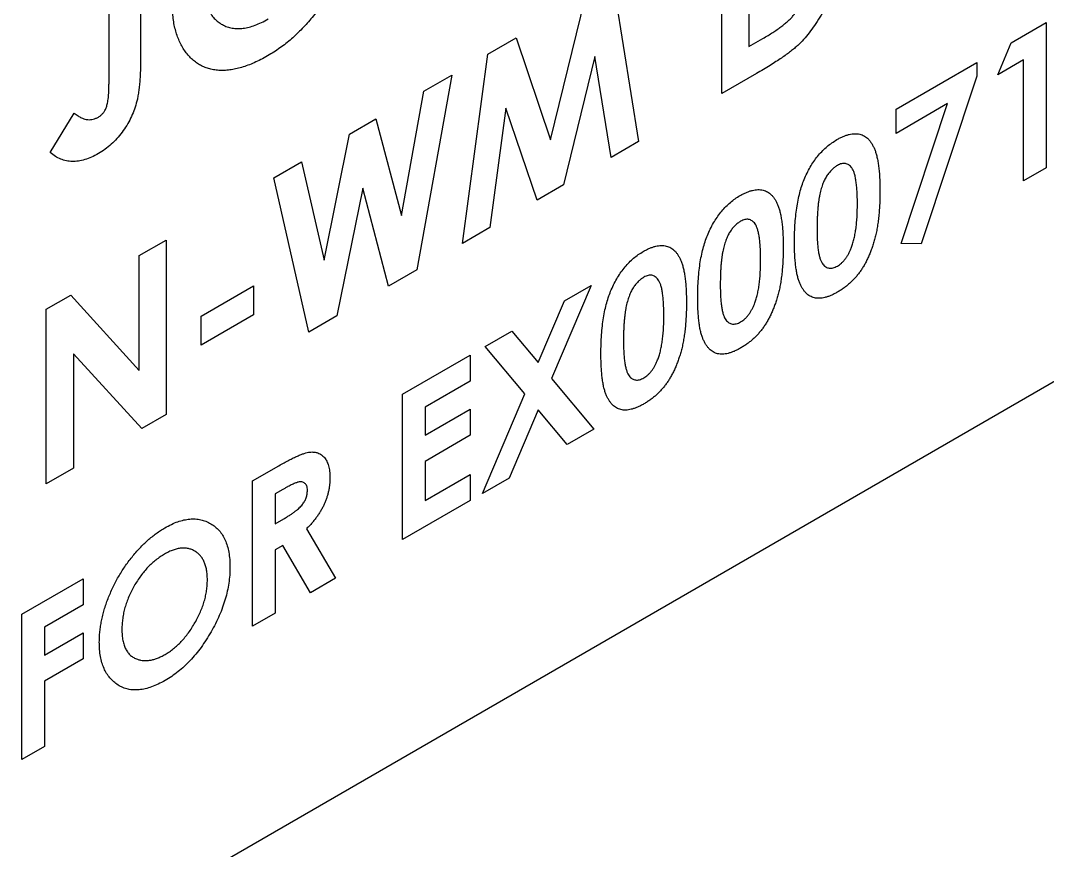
# Model space of a CAD drawing. Extents: x -3.1 to 19.9, y -9.6 to 0.
# Drawn here: x 12.28 to 13.483, y -8.649 to -7.677 of the extents above; entities that cross this region are included whole.
import ezdxf

# ---------------------------------------------------------------- set-up
doc = ezdxf.new("R2010")
doc.units = 0
doc.header["$LTSCALE"] = 0.5
doc.header["$MEASUREMENT"] = 0
doc.layers.add('Jig', color=41, linetype='CONTINUOUS', lineweight=13)

msp = doc.modelspace()

# ---------------------------------------------------------------- linework, layer by layer
at = {"layer": 'Jig', "linetype": 'Continuous', "lineweight": 25, "transparency": 16777216}
for p, q in [((12.421096, -7.560234), (12.421096, -7.718338)), ((13.101573, -7.762797), (13.101573, -7.558662)), ((12.384078, -7.749631), (12.384078, -7.581604)), ((13.133302, -7.576985), (13.133302, -7.707841)), ((12.974231, -7.632175), (13.004119, -7.819056)), ((12.900999, -7.816838), (12.941617, -7.651003)), ((11.567242, -9.20992), (14.218892, -7.679154)), ((13.440507, -7.703225), (13.481378, -7.67963)), ((13.481378, -7.67963), (13.481378, -7.849743)), ((12.827732, -7.716747), (12.860665, -7.697735)), ((12.860665, -7.697735), (12.900999, -7.816838)), ((13.133302, -7.707841), (13.149875, -7.698273)), ((13.424719, -7.740691), (13.440507, -7.703225)), ((12.797879, -7.938116), (12.827732, -7.716747)), ((12.953126, -7.71956), (12.916368, -7.869714)), ((12.972, -7.837598), (12.953126, -7.71956)), ((13.305735, -7.781027), (13.400167, -7.726513)), ((13.400167, -7.726513), (13.400167, -7.742359)), ((13.454937, -7.723246), (13.424719, -7.740691)), ((13.454937, -7.865007), (13.454937, -7.723246)), ((12.785414, -7.741176), (12.744513, -7.968923)), ((12.752587, -7.760127), (12.785414, -7.741176)), ((13.142155, -7.73937), (13.101573, -7.762797)), ((13.400167, -7.742359), (13.335186, -7.9385)), ((12.726489, -7.905518), (12.752587, -7.760127)), ((12.848873, -7.779744), (12.830033, -7.919553)), ((12.885418, -7.887581), (12.848873, -7.779744)), ((13.366053, -7.774558), (13.305735, -7.809379)), ((13.311755, -7.938396), (13.366053, -7.774558)), ((12.315332, -7.831825), (12.343343, -7.785742)), ((13.305735, -7.809379), (13.305735, -7.781027)), ((12.665828, -7.810212), (12.696672, -7.792406)), ((12.696672, -7.792406), (12.726489, -7.905518)), ((12.635834, -7.957851), (12.665828, -7.810212)), ((13.004119, -7.819056), (12.972, -7.837598)), ((12.576909, -7.861544), (12.609665, -7.842635)), ((12.609665, -7.842635), (12.635834, -7.957851)), ((13.481378, -7.849743), (13.454937, -7.865007)), ((12.61788, -8.042027), (12.576909, -7.861544)), ((12.681161, -7.873535), (12.650778, -8.023035)), ((12.711368, -7.988058), (12.681161, -7.873535)), ((12.916368, -7.869714), (12.885418, -7.887581)), ((12.830033, -7.919553), (12.797879, -7.938116)), ((12.419396, -7.952474), (12.451125, -7.934157)), ((12.451125, -7.934157), (12.451125, -8.138293)), ((13.335186, -7.9385), (13.311755, -7.938396)), ((12.419396, -8.086806), (12.419396, -7.952474)), ((12.744513, -7.968923), (12.711368, -7.988058)), ((12.49192, -8.023143), (12.553112, -7.987818)), ((12.553112, -7.987818), (12.553112, -8.02184)), ((12.948546, -7.987228), (12.902097, -8.096304)), ((12.917354, -8.005235), (12.948546, -7.987228)), ((12.31061, -8.015275), (12.339188, -7.998777)), ((12.339188, -7.998777), (12.419396, -8.086806)), ((12.886516, -8.077663), (12.917354, -8.005235)), ((12.31061, -8.21941), (12.31061, -8.015275)), ((12.553112, -8.02184), (12.49192, -8.057166)), ((12.49192, -8.057166), (12.49192, -8.023143)), ((12.650778, -8.023035), (12.61788, -8.042027)), ((12.824574, -8.058795), (12.855737, -8.040805)), ((12.855737, -8.040805), (12.886516, -8.077663)), ((12.342339, -8.06717), (12.342339, -8.201093)), ((12.422335, -8.154913), (12.342339, -8.06717)), ((12.870934, -8.11426), (12.824574, -8.058795)), ((12.727811, -8.114655), (12.807134, -8.068863)), ((12.807134, -8.068863), (12.807134, -8.099396)), ((12.807134, -8.099396), (12.754252, -8.129924)), ((12.902097, -8.096304), (12.951615, -8.155569)), ((12.727811, -8.284768), (12.727811, -8.114655)), ((12.821299, -8.230799), (12.870934, -8.11426)), ((12.451125, -8.138293), (12.422335, -8.154913)), ((12.754252, -8.129924), (12.754252, -8.162638)), ((12.754252, -8.162638), (12.807134, -8.13211)), ((12.807134, -8.13211), (12.807134, -8.162643)), ((12.886516, -8.132902), (12.852491, -8.212792)), ((12.920452, -8.173559), (12.886516, -8.132902)), ((12.807134, -8.162643), (12.754252, -8.193171)), ((12.951615, -8.155569), (12.920452, -8.173559)), ((12.552167, -8.216052), (12.582976, -8.198267)), ((12.754252, -8.193171), (12.754252, -8.238971)), ((12.342339, -8.201093), (12.31061, -8.21941)), ((12.754252, -8.238971), (12.807134, -8.208443)), ((12.807134, -8.208443), (12.807134, -8.238976)), ((12.852491, -8.212792), (12.821299, -8.230799)), ((12.552167, -8.386165), (12.552167, -8.216052)), ((12.587609, -8.226125), (12.578608, -8.231321)), ((12.578608, -8.231321), (12.578608, -8.266216)), ((12.807134, -8.238976), (12.727811, -8.284768)), ((12.578608, -8.266216), (12.588907, -8.260271)), ((12.615437, -8.272013), (12.649432, -8.330015)), ((12.587579, -8.29157), (12.578608, -8.296749)), ((12.578608, -8.296749), (12.578608, -8.370901)), ((12.62004, -8.346983), (12.587579, -8.29157)), ((12.282092, -8.371964), (12.35386, -8.330533)), ((12.35386, -8.330533), (12.35386, -8.361066)), ((12.649432, -8.330015), (12.62004, -8.346983)), ((12.35386, -8.361066), (12.308533, -8.387233)), ((12.282092, -8.542076), (12.282092, -8.371964)), ((12.578608, -8.370901), (12.552167, -8.386165)), ((12.308533, -8.387233), (12.308533, -8.419947)), ((12.308533, -8.419947), (12.35386, -8.39378)), ((12.35386, -8.39378), (12.35386, -8.424313)), ((12.35386, -8.424313), (12.308533, -8.45048)), ((12.308533, -8.45048), (12.308533, -8.526812)), ((12.308533, -8.526812), (12.282092, -8.542076))]:
    msp.add_line(p, q, dxfattribs=at)
for points, knots in [([(12.672285, -7.541413), (12.672248, -7.544044), (12.672173, -7.549302), (12.671495, -7.557458), (12.670371, -7.565768), (12.668834, -7.574206), (12.666908, -7.582794), (12.664452, -7.591544), (12.661576, -7.60044), (12.658353, -7.609411), (12.654732, -7.618323), (12.650833, -7.627033), (12.646713, -7.635498), (12.64228, -7.643685), (12.637606, -7.6516), (12.632679, -7.659229), (12.627483, -7.666586), (12.622046, -7.673693), (12.616335, -7.680467), (12.610384, -7.686927), (12.6042, -7.693066), (12.597768, -7.698885), (12.591101, -7.704359), (12.584198, -7.709458), (12.577055, -7.714339), (12.57221, -7.717219), (12.569743, -7.718686)], [0, 0, 0, 0, 0.041953723, 0.083832575, 0.125322447, 0.16681547, 0.208475183, 0.250643417, 0.293093669, 0.336442346, 0.379593747, 0.421656416, 0.462988405, 0.503718068, 0.543863244, 0.583608232, 0.623142924, 0.663012736, 0.702931713, 0.742887524, 0.783651685, 0.824850585, 0.866925688, 0.910065724, 0.954212461, 1, 1, 1, 1]), ([(13.242087, -7.582475), (13.242009, -7.586369), (13.241853, -7.594035), (13.240545, -7.605909), (13.238429, -7.617788), (13.235454, -7.62962), (13.231766, -7.64123), (13.22736, -7.652453), (13.2223, -7.663206), (13.216647, -7.673415), (13.210525, -7.682919), (13.204164, -7.691704), (13.197501, -7.699583), (13.191629, -7.705529), (13.186538, -7.710058), (13.182068, -7.713579), (13.176991, -7.717372), (13.171258, -7.721347), (13.164896, -7.725613), (13.15788, -7.729987), (13.15023, -7.734671), (13.144917, -7.737762), (13.142155, -7.73937)], [0, 0, 0, 0, 0.06577295, 0.1294779, 0.19143009, 0.25244567, 0.31178696, 0.36881755, 0.42409152, 0.47849211, 0.53139374, 0.58200397, 0.63120127, 0.67950301, 0.70556137, 0.73522172, 0.76913249, 0.80685832, 0.84892977, 0.89511666, 0.9454698, 1, 1, 1, 1]), ([(13.149875, -7.698273), (13.151847, -7.697131), (13.155639, -7.694933), (13.161115, -7.69139), (13.166179, -7.688083), (13.170816, -7.684678), (13.175062, -7.681416), (13.178856, -7.678096), (13.182279, -7.674935), (13.185287, -7.671688), (13.188043, -7.668398), (13.190594, -7.664935), (13.193056, -7.661303), (13.195384, -7.657463), (13.197586, -7.653444), (13.19965, -7.649239), (13.201602, -7.644842), (13.203392, -7.640264), (13.205029, -7.635538), (13.20648, -7.630718), (13.207684, -7.625809), (13.208684, -7.620823), (13.209399, -7.61577), (13.20999, -7.61059), (13.210295, -7.605359), (13.210337, -7.601895), (13.210358, -7.600137)], [0, 0, 0, 0, 0.06261465, 0.12042881, 0.17419949, 0.22372466, 0.26902845, 0.310765, 0.34811526, 0.38237811, 0.41475316, 0.44719543, 0.48004458, 0.51373864, 0.5479625, 0.58291781, 0.6193151, 0.65712355, 0.69568658, 0.73551372, 0.7758232, 0.81765226, 0.86074258, 0.90538693, 0.9519982, 1, 1, 1, 1]), ([(12.49513, -7.635333), (12.495188, -7.638167), (12.4953, -7.643751), (12.496382, -7.651416), (12.498048, -7.658429), (12.500487, -7.664622), (12.503489, -7.670222), (12.507296, -7.674945), (12.511735, -7.678997), (12.516799, -7.682268), (12.522307, -7.684797), (12.528272, -7.686279), (12.534513, -7.686925), (12.54113, -7.68647), (12.54801, -7.6852), (12.55522, -7.682943), (12.562746, -7.679767), (12.567881, -7.676943), (12.570487, -7.67551)], [0, 0, 0, 0, 0.06387923, 0.12585082, 0.18647209, 0.24647648, 0.30625841, 0.36695118, 0.42886088, 0.49256868, 0.55660611, 0.61908674, 0.6810492, 0.74278507, 0.80489645, 0.86784906, 0.93293296, 1, 1, 1, 1]), ([(12.569743, -7.718686), (12.567112, -7.720163), (12.561895, -7.723091), (12.554181, -7.726765), (12.546691, -7.729802), (12.539423, -7.732217), (12.53236, -7.734078), (12.525515, -7.735249), (12.5189, -7.735758), (12.512497, -7.735706), (12.506387, -7.734982), (12.500584, -7.733653), (12.495119, -7.73167), (12.489937, -7.729152), (12.485159, -7.725893), (12.480606, -7.722192), (12.476499, -7.717688), (12.472662, -7.712707), (12.469254, -7.707159), (12.466273, -7.701185), (12.46373, -7.694822), (12.461726, -7.687978), (12.460098, -7.680799), (12.458934, -7.673202), (12.458276, -7.665163), (12.458168, -7.659567), (12.458113, -7.65675)], [0, 0, 0, 0, 0.04517288, 0.08954612, 0.13281276, 0.17510201, 0.21703018, 0.25838045, 0.29957632, 0.34070769, 0.3815383, 0.42194159, 0.46211527, 0.5024334, 0.54275152, 0.58340721, 0.62466273, 0.6667924, 0.70898836, 0.75068593, 0.79205511, 0.83320278, 0.87443934, 0.91587333, 0.95765594, 1, 1, 1, 1]), ([(12.421096, -7.718338), (12.421082, -7.721367), (12.421056, -7.727205), (12.420794, -7.735738), (12.42044, -7.743628), (12.41993, -7.750898), (12.419173, -7.757601), (12.418316, -7.763668), (12.417371, -7.769115), (12.415774, -7.775522), (12.413294, -7.783027), (12.409553, -7.791748), (12.404894, -7.800138), (12.399528, -7.808187), (12.39341, -7.815639), (12.386681, -7.822357), (12.379363, -7.828275), (12.374294, -7.831409), (12.371684, -7.833023)], [0, 0, 0, 0, 0.07640535, 0.14721803, 0.21205899, 0.27099949, 0.32417099, 0.37196981, 0.41410523, 0.45098126, 0.51807721, 0.58331967, 0.64875638, 0.71544988, 0.78313488, 0.85208492, 0.92384796, 1, 1, 1, 1]), ([(12.371725, -7.790253), (12.372715, -7.789622), (12.374616, -7.78841), (12.377231, -7.785628), (12.379435, -7.782356), (12.380887, -7.779221), (12.381811, -7.776338), (12.382389, -7.773734), (12.382938, -7.770696), (12.383377, -7.767271), (12.383709, -7.763416), (12.383874, -7.759211), (12.384076, -7.754517), (12.384077, -7.751317), (12.384078, -7.749631)], [0, 0, 0, 0, 0.08366061, 0.16085185, 0.23674446, 0.3196478, 0.36732551, 0.42620955, 0.49352409, 0.57302528, 0.66250602, 0.7645432, 0.87587812, 1, 1, 1, 1]), ([(12.343343, -7.785742), (12.344809, -7.78681), (12.347554, -7.788809), (12.35169, -7.791095), (12.35542, -7.792695), (12.358937, -7.793373), (12.362256, -7.793366), (12.365448, -7.792898), (12.368613, -7.791849), (12.370704, -7.790777), (12.371725, -7.790253)], [0, 0, 0, 0, 0.19118873, 0.35776552, 0.49958607, 0.61804467, 0.72179554, 0.81927216, 0.91167234, 1, 1, 1, 1]), ([(13.236357, -7.816716), (13.237636, -7.815999), (13.240153, -7.81459), (13.243859, -7.812917), (13.24743, -7.811562), (13.250878, -7.810556), (13.254179, -7.809953), (13.257357, -7.809678), (13.260375, -7.809834), (13.26327, -7.810307), (13.266042, -7.811134), (13.268623, -7.81241), (13.271062, -7.814046), (13.273305, -7.816116), (13.275403, -7.818563), (13.277347, -7.82139), (13.279124, -7.824626), (13.280752, -7.828266), (13.282209, -7.832393), (13.283436, -7.837098), (13.284488, -7.84235), (13.285376, -7.848157), (13.286047, -7.854559), (13.286499, -7.861551), (13.28681, -7.869076), (13.286835, -7.874347), (13.286848, -7.877055)], [0, 0, 0, 0, 0.03663489, 0.072033982, 0.106625971, 0.140305694, 0.17361947, 0.206425673, 0.239067006, 0.271882881, 0.304839889, 0.338529034, 0.372616188, 0.40754825, 0.443718906, 0.481311509, 0.520112998, 0.560912903, 0.604024601, 0.650074564, 0.699572228, 0.752362539, 0.808788717, 0.868954213, 0.93267472, 1, 1, 1, 1]), ([(13.198849, -7.861507), (13.199993, -7.859007), (13.20223, -7.854118), (13.20614, -7.847137), (13.210341, -7.840673), (13.21492, -7.834765), (13.219803, -7.829372), (13.225032, -7.824535), (13.230589, -7.820267), (13.234406, -7.817918), (13.236357, -7.816716)], [0, 0, 0, 0, 0.13231403, 0.25870001, 0.38091182, 0.50053487, 0.62092262, 0.74237577, 0.86828083, 1, 1, 1, 1]), ([(12.371684, -7.833023), (12.368965, -7.834495), (12.363602, -7.8374), (12.355737, -7.840307), (12.348178, -7.842053), (12.340963, -7.842432), (12.333994, -7.841713), (12.327398, -7.839639), (12.321037, -7.836472), (12.317266, -7.8334), (12.315332, -7.831825)], [0, 0, 0, 0, 0.1238731, 0.24432612, 0.36309192, 0.48280641, 0.60469074, 0.73101202, 0.8620339, 1, 1, 1, 1]), ([(13.237006, -7.846875), (13.235849, -7.847606), (13.233581, -7.84904), (13.230289, -7.851994), (13.227185, -7.855413), (13.224825, -7.858735), (13.223058, -7.861633), (13.221823, -7.864045), (13.220632, -7.866628), (13.219581, -7.869414), (13.218588, -7.87237), (13.217617, -7.875529), (13.216822, -7.878865), (13.21604, -7.882424), (13.215355, -7.886242), (13.214782, -7.89034), (13.214269, -7.89477), (13.213912, -7.899483), (13.213578, -7.904547), (13.213339, -7.909935), (13.213239, -7.915617), (13.213208, -7.91951), (13.213191, -7.921518)], [0, 0, 0, 0, 0.0538337, 0.10554263, 0.15805417, 0.21198734, 0.24020689, 0.26979351, 0.3013431, 0.33460806, 0.37028444, 0.40808884, 0.44868135, 0.4920693, 0.53866416, 0.59037105, 0.64638778, 0.70719538, 0.77294677, 0.8436426, 0.91930836, 1, 1, 1, 1]), ([(13.260407, -7.892319), (13.260398, -7.889643), (13.260379, -7.884493), (13.260036, -7.877281), (13.259558, -7.87079), (13.258859, -7.865084), (13.25796, -7.860135), (13.256851, -7.85595), (13.255545, -7.852513), (13.253995, -7.849854), (13.252279, -7.847824), (13.250457, -7.846284), (13.248522, -7.845189), (13.246476, -7.844528), (13.244274, -7.844392), (13.241956, -7.844737), (13.239518, -7.845543), (13.237854, -7.846425), (13.237006, -7.846875)], [0, 0, 0, 0, 0.1121148, 0.21580184, 0.31020269, 0.39599293, 0.47341023, 0.54277842, 0.60454802, 0.65935727, 0.70876436, 0.75535551, 0.79868699, 0.84001684, 0.88020345, 0.91973335, 0.95904861, 1, 1, 1, 1]), ([(13.18675, -7.936441), (13.186776, -7.932654), (13.186824, -7.925347), (13.187441, -7.914475), (13.188346, -7.904232), (13.189676, -7.894556), (13.191321, -7.885477), (13.193426, -7.876965), (13.195823, -7.869016), (13.197866, -7.863948), (13.198849, -7.861507)], [0, 0, 0, 0, 0.16107112, 0.31078881, 0.44990382, 0.57837632, 0.69661721, 0.80598732, 0.9065617, 1, 1, 1, 1]), ([(13.123038, -7.882134), (13.124318, -7.881417), (13.126835, -7.880007), (13.130541, -7.878335), (13.134111, -7.87698), (13.137559, -7.875973), (13.140861, -7.875371), (13.144039, -7.875095), (13.147056, -7.875251), (13.149951, -7.875724), (13.152723, -7.876551), (13.155305, -7.877828), (13.157744, -7.879463), (13.159987, -7.881534), (13.162084, -7.88398), (13.164029, -7.886807), (13.165805, -7.890043), (13.167434, -7.893683), (13.16889, -7.89781), (13.170117, -7.902515), (13.171169, -7.907767), (13.172057, -7.913574), (13.172729, -7.919976), (13.173181, -7.926969), (13.173491, -7.934494), (13.173517, -7.939764), (13.17353, -7.942472)], [0, 0, 0, 0, 0.03663489, 0.07203398, 0.10662597, 0.14030569, 0.17361947, 0.20642567, 0.23906701, 0.27188288, 0.30483989, 0.33852903, 0.37261619, 0.40754825, 0.44371891, 0.48131151, 0.520113, 0.5609129, 0.6040246, 0.65007456, 0.69957223, 0.75236254, 0.80878872, 0.86895421, 0.93267472, 1, 1, 1, 1]), ([(13.085531, -7.926924), (13.086675, -7.924424), (13.088911, -7.919535), (13.092822, -7.912555), (13.097023, -7.90609), (13.101601, -7.900182), (13.106484, -7.894789), (13.111714, -7.889952), (13.117271, -7.885685), (13.121087, -7.883335), (13.123038, -7.882134)], [0, 0, 0, 0, 0.13231403, 0.25870001, 0.38091182, 0.50053487, 0.62092262, 0.74237577, 0.86828083, 1, 1, 1, 1]), ([(13.286848, -7.877055), (13.286834, -7.879812), (13.286807, -7.885169), (13.286512, -7.893114), (13.286005, -7.900713), (13.285351, -7.907928), (13.284456, -7.914809), (13.283407, -7.921323), (13.282161, -7.927492), (13.280657, -7.933339), (13.279038, -7.938862), (13.277257, -7.944143), (13.275344, -7.949176), (13.273343, -7.953995), (13.271145, -7.958555), (13.268857, -7.962906), (13.266379, -7.96699), (13.263815, -7.970885), (13.261071, -7.974555), (13.258176, -7.97805), (13.255079, -7.981319), (13.251835, -7.984479), (13.248389, -7.987392), (13.244797, -7.990199), (13.241016, -7.992787), (13.238443, -7.994323), (13.237124, -7.99511)], [0, 0, 0, 0, 0.068490874, 0.13307654, 0.193828987, 0.251082857, 0.304400837, 0.354408344, 0.401294782, 0.444700685, 0.485692492, 0.524676484, 0.562306759, 0.597946585, 0.632473549, 0.665752043, 0.6979853, 0.729586224, 0.760825197, 0.79235508, 0.824312604, 0.857156272, 0.890926887, 0.925960443, 0.962061323, 1, 1, 1, 1]), ([(13.253148, -7.943638), (13.253744, -7.942036), (13.254993, -7.938676), (13.256439, -7.933389), (13.257656, -7.927664), (13.258703, -7.921453), (13.259419, -7.914826), (13.260036, -7.907689), (13.260334, -7.900134), (13.260382, -7.894991), (13.260407, -7.892319)], [0, 0, 0, 0, 0.088870731, 0.186354716, 0.294077654, 0.412236528, 0.541778144, 0.682702607, 0.835096353, 1, 1, 1, 1]), ([(13.123687, -7.912292), (13.12253, -7.913023), (13.120262, -7.914457), (13.116971, -7.917411), (13.113867, -7.92083), (13.111506, -7.924152), (13.109739, -7.92705), (13.108504, -7.929462), (13.107314, -7.932045), (13.106262, -7.934831), (13.105269, -7.937788), (13.104299, -7.940946), (13.103503, -7.944283), (13.102722, -7.947841), (13.102037, -7.951659), (13.101463, -7.955757), (13.100951, -7.960188), (13.100593, -7.9649), (13.10026, -7.969965), (13.100021, -7.975352), (13.099921, -7.981035), (13.099889, -7.984927), (13.099873, -7.986935)], [0, 0, 0, 0, 0.0538337, 0.10554263, 0.15805417, 0.21198734, 0.24020689, 0.26979351, 0.3013431, 0.33460806, 0.37028444, 0.40808884, 0.44868135, 0.4920693, 0.53866416, 0.59037105, 0.64638778, 0.70719538, 0.77294677, 0.8436426, 0.91930836, 1, 1, 1, 1]), ([(13.147089, -7.957736), (13.147079, -7.95506), (13.14706, -7.94991), (13.146717, -7.942699), (13.14624, -7.936207), (13.145541, -7.930501), (13.144641, -7.925552), (13.143533, -7.921368), (13.142226, -7.91793), (13.140677, -7.915271), (13.13896, -7.913241), (13.137138, -7.911702), (13.135203, -7.910606), (13.133158, -7.909945), (13.130955, -7.90981), (13.128637, -7.910154), (13.126199, -7.91096), (13.124536, -7.911842), (13.123687, -7.912292)], [0, 0, 0, 0, 0.1121148, 0.21580184, 0.31020269, 0.39599293, 0.47341023, 0.54277842, 0.60454802, 0.65935727, 0.70876436, 0.75535551, 0.79868699, 0.84001684, 0.88020345, 0.91973335, 0.95904861, 1, 1, 1, 1]), ([(13.213191, -7.921518), (13.213218, -7.924093), (13.21327, -7.929029), (13.213541, -7.936015), (13.214084, -7.942202), (13.214759, -7.947714), (13.215707, -7.952432), (13.216799, -7.956481), (13.218146, -7.959735), (13.219704, -7.962281), (13.221429, -7.964215), (13.223301, -7.965625), (13.225257, -7.966652), (13.227358, -7.967191), (13.229599, -7.96724), (13.231961, -7.966843), (13.234446, -7.965999), (13.236148, -7.965099), (13.237006, -7.964645)], [0, 0, 0, 0, 0.11073428, 0.21234119, 0.30550213, 0.38983484, 0.46669046, 0.53526185, 0.59676291, 0.65106572, 0.70103555, 0.74786027, 0.7918334, 0.83428401, 0.87533389, 0.91603475, 0.95765228, 1, 1, 1, 1]), ([(13.073432, -8.001859), (13.073457, -7.998072), (13.073506, -7.990765), (13.074123, -7.979892), (13.075028, -7.969649), (13.076358, -7.959973), (13.078002, -7.950895), (13.080108, -7.942383), (13.082505, -7.934434), (13.084547, -7.929365), (13.085531, -7.926924)], [0, 0, 0, 0, 0.16107112, 0.31078881, 0.44990382, 0.57837632, 0.69661721, 0.80598732, 0.9065617, 1, 1, 1, 1]), ([(13.237124, -7.99511), (13.235805, -7.995845), (13.233222, -7.997285), (13.229431, -7.999072), (13.22582, -8.000418), (13.222347, -8.001495), (13.219037, -8.002128), (13.215874, -8.00243), (13.212882, -8.002344), (13.210053, -8.001885), (13.207397, -8.001021), (13.204873, -7.999799), (13.202486, -7.998223), (13.200272, -7.99624), (13.198195, -7.993914), (13.196276, -7.991192), (13.194518, -7.988079), (13.192865, -7.984602), (13.191428, -7.980599), (13.19015, -7.976062), (13.189103, -7.970904), (13.18826, -7.965144), (13.187588, -7.958813), (13.187087, -7.951908), (13.186791, -7.944407), (13.186764, -7.939149), (13.18675, -7.936441)], [0, 0, 0, 0, 0.03821734, 0.0748672, 0.11015808, 0.14445393, 0.17807973, 0.21117077, 0.24368705, 0.27587173, 0.30837552, 0.34126332, 0.37515034, 0.40965526, 0.44515737, 0.48207347, 0.52057576, 0.56055368, 0.60310758, 0.64868871, 0.69794768, 0.75076777, 0.8073094, 0.86765557, 0.93186122, 1, 1, 1, 1]), ([(12.972213, -7.992342), (12.973356, -7.989841), (12.975593, -7.984953), (12.979503, -7.977972), (12.983705, -7.971507), (12.988283, -7.9656), (12.993166, -7.960207), (12.998396, -7.955369), (13.003953, -7.951102), (13.007769, -7.948752), (13.00972, -7.947551)], [0, 0, 0, 0, 0.13231403, 0.25870001, 0.38091182, 0.50053487, 0.62092262, 0.74237577, 0.86828083, 1, 1, 1, 1]), ([(13.00972, -7.947551), (13.011, -7.946834), (13.013516, -7.945424), (13.017223, -7.943752), (13.020793, -7.942397), (13.024241, -7.941391), (13.027542, -7.940788), (13.03072, -7.940513), (13.033738, -7.940669), (13.036633, -7.941141), (13.039405, -7.941968), (13.041987, -7.943245), (13.044425, -7.94488), (13.046669, -7.946951), (13.048766, -7.949398), (13.05071, -7.952225), (13.052487, -7.95546), (13.054116, -7.9591), (13.055572, -7.963228), (13.056799, -7.967933), (13.057851, -7.973184), (13.058739, -7.978992), (13.05941, -7.985393), (13.059863, -7.992386), (13.060173, -7.999911), (13.060198, -8.005181), (13.060211, -8.007889)], [0, 0, 0, 0, 0.03663489, 0.07203398, 0.10662597, 0.14030569, 0.17361947, 0.20642567, 0.23906701, 0.27188288, 0.30483989, 0.33852903, 0.37261619, 0.40754825, 0.44371891, 0.48131151, 0.520113, 0.5609129, 0.6040246, 0.65007456, 0.69957223, 0.75236254, 0.80878872, 0.86895421, 0.93267472, 1, 1, 1, 1]), ([(13.17353, -7.942472), (13.173516, -7.945229), (13.173488, -7.950587), (13.173194, -7.958531), (13.172687, -7.966131), (13.172033, -7.973345), (13.171138, -7.980226), (13.170089, -7.98674), (13.168843, -7.992909), (13.167338, -7.998756), (13.16572, -8.004279), (13.163938, -8.00956), (13.162025, -8.014593), (13.160025, -8.019412), (13.157827, -8.023972), (13.155538, -8.028323), (13.15306, -8.032408), (13.150496, -8.036302), (13.147753, -8.039972), (13.144858, -8.043468), (13.14176, -8.046736), (13.138516, -8.049896), (13.135071, -8.052809), (13.131478, -8.055617), (13.127698, -8.058204), (13.125124, -8.05974), (13.123806, -8.060527)], [0, 0, 0, 0, 0.068490874, 0.13307654, 0.193828987, 0.251082857, 0.304400837, 0.354408344, 0.401294782, 0.444700685, 0.485692492, 0.524676484, 0.562306759, 0.597946585, 0.632473549, 0.665752043, 0.6979853, 0.729586224, 0.760825197, 0.79235508, 0.824312604, 0.857156272, 0.890926887, 0.925960443, 0.962061323, 1, 1, 1, 1]), ([(13.237006, -7.964645), (13.237835, -7.964138), (13.239457, -7.963146), (13.241823, -7.961212), (13.244061, -7.958996), (13.246163, -7.956475), (13.248137, -7.953672), (13.249974, -7.950586), (13.25166, -7.947205), (13.252642, -7.944851), (13.253148, -7.943638)], [0, 0, 0, 0, 0.124035433, 0.242845955, 0.360341682, 0.479042432, 0.59933411, 0.725488476, 0.858549429, 1, 1, 1, 1]), ([(13.139829, -8.009055), (13.140425, -8.007453), (13.141675, -8.004093), (13.14312, -7.998806), (13.144337, -7.993082), (13.145385, -7.98687), (13.146101, -7.980243), (13.146718, -7.973106), (13.147015, -7.965551), (13.147064, -7.960409), (13.147089, -7.957736)], [0, 0, 0, 0, 0.088870731, 0.186354716, 0.294077654, 0.412236528, 0.541778144, 0.682702607, 0.835096353, 1, 1, 1, 1]), ([(13.010369, -7.977709), (13.009212, -7.978441), (13.006944, -7.979874), (13.003652, -7.982828), (13.000549, -7.986248), (12.998188, -7.989569), (12.996421, -7.992467), (12.995186, -7.994879), (12.993995, -7.997463), (12.992944, -8.000249), (12.991951, -8.003205), (12.99098, -8.006364), (12.990185, -8.0097), (12.989403, -8.013258), (12.988718, -8.017076), (12.988145, -8.021174), (12.987632, -8.025605), (12.987275, -8.030317), (12.986941, -8.035382), (12.986703, -8.040769), (12.986603, -8.046452), (12.986571, -8.050344), (12.986555, -8.052353)], [0, 0, 0, 0, 0.0538337, 0.10554263, 0.15805417, 0.21198734, 0.24020689, 0.26979351, 0.3013431, 0.33460806, 0.37028444, 0.40808884, 0.44868135, 0.4920693, 0.53866416, 0.59037105, 0.64638778, 0.70719538, 0.77294677, 0.8436426, 0.91930836, 1, 1, 1, 1]), ([(13.033771, -8.023153), (13.033761, -8.020477), (13.033742, -8.015327), (13.033399, -8.008116), (13.032921, -8.001625), (13.032222, -7.995918), (13.031323, -7.99097), (13.030214, -7.986785), (13.028908, -7.983348), (13.027358, -7.980688), (13.025642, -7.978659), (13.02382, -7.977119), (13.021885, -7.976024), (13.01984, -7.975363), (13.017637, -7.975227), (13.015319, -7.975571), (13.012881, -7.976378), (13.011218, -7.977259), (13.010369, -7.977709)], [0, 0, 0, 0, 0.1121148, 0.21580184, 0.31020269, 0.39599293, 0.47341023, 0.54277842, 0.60454802, 0.65935727, 0.70876436, 0.75535551, 0.79868699, 0.84001684, 0.88020345, 0.91973335, 0.95904861, 1, 1, 1, 1]), ([(12.960114, -8.067276), (12.960139, -8.063489), (12.960187, -8.056182), (12.960804, -8.04531), (12.96171, -8.035066), (12.963039, -8.02539), (12.964684, -8.016312), (12.966789, -8.0078), (12.969186, -7.999851), (12.971229, -7.994783), (12.972213, -7.992342)], [0, 0, 0, 0, 0.16107112, 0.31078881, 0.44990382, 0.57837632, 0.69661721, 0.80598732, 0.9065617, 1, 1, 1, 1]), ([(13.099873, -7.986935), (13.0999, -7.98951), (13.099952, -7.994447), (13.100222, -8.001433), (13.100765, -8.007619), (13.101441, -8.013131), (13.102389, -8.017849), (13.10348, -8.021898), (13.104828, -8.025152), (13.106385, -8.027698), (13.10811, -8.029632), (13.109983, -8.031042), (13.111939, -8.03207), (13.11404, -8.032609), (13.116281, -8.032658), (13.118643, -8.03226), (13.121128, -8.031417), (13.122829, -8.030516), (13.123687, -8.030062)], [0, 0, 0, 0, 0.11073428, 0.21234119, 0.30550213, 0.38983484, 0.46669046, 0.53526185, 0.59676291, 0.65106572, 0.70103555, 0.74786027, 0.7918334, 0.83428401, 0.87533389, 0.91603475, 0.95765228, 1, 1, 1, 1]), ([(13.060211, -8.007889), (13.060197, -8.010647), (13.06017, -8.016004), (13.059876, -8.023949), (13.059368, -8.031548), (13.058715, -8.038763), (13.057819, -8.045644), (13.056771, -8.052157), (13.055525, -8.058326), (13.05402, -8.064174), (13.052401, -8.069697), (13.05062, -8.074978), (13.048707, -8.080011), (13.046706, -8.084829), (13.044508, -8.089389), (13.04222, -8.09374), (13.039742, -8.097825), (13.037178, -8.101719), (13.034434, -8.105389), (13.03154, -8.108885), (13.028442, -8.112153), (13.025198, -8.115313), (13.021752, -8.118227), (13.01816, -8.121034), (13.01438, -8.123621), (13.011806, -8.125157), (13.010487, -8.125944)], [0, 0, 0, 0, 0.068490874, 0.13307654, 0.193828987, 0.251082857, 0.304400837, 0.354408344, 0.401294782, 0.444700685, 0.485692492, 0.524676484, 0.562306759, 0.597946585, 0.632473549, 0.665752043, 0.6979853, 0.729586224, 0.760825197, 0.79235508, 0.824312604, 0.857156272, 0.890926887, 0.925960443, 0.962061323, 1, 1, 1, 1]), ([(13.123806, -8.060527), (13.122487, -8.061262), (13.119903, -8.062702), (13.116113, -8.06449), (13.112501, -8.065835), (13.109028, -8.066912), (13.105718, -8.067546), (13.102555, -8.067847), (13.099564, -8.067761), (13.096735, -8.067303), (13.094079, -8.066438), (13.091555, -8.065216), (13.089167, -8.063641), (13.086953, -8.061658), (13.084876, -8.059331), (13.082958, -8.05661), (13.0812, -8.053497), (13.079546, -8.050019), (13.07811, -8.046016), (13.076831, -8.041479), (13.075784, -8.036322), (13.074942, -8.030561), (13.074269, -8.02423), (13.073769, -8.017325), (13.073473, -8.009824), (13.073446, -8.004566), (13.073432, -8.001859)], [0, 0, 0, 0, 0.038217338, 0.074867203, 0.110158082, 0.144453927, 0.178079726, 0.211170773, 0.243687054, 0.275871733, 0.308375516, 0.341263325, 0.375150339, 0.409655261, 0.445157367, 0.482073467, 0.520575756, 0.560553681, 0.603107575, 0.64868871, 0.697947678, 0.750767767, 0.807309402, 0.867655571, 0.931861222, 1, 1, 1, 1]), ([(13.123687, -8.030062), (13.124516, -8.029556), (13.126139, -8.028564), (13.128505, -8.026629), (13.130742, -8.024413), (13.132844, -8.021892), (13.134819, -8.019089), (13.136656, -8.016003), (13.138341, -8.012622), (13.139323, -8.010268), (13.139829, -8.009055)], [0, 0, 0, 0, 0.12403543, 0.24284595, 0.36034168, 0.47904243, 0.59933411, 0.72548848, 0.85854943, 1, 1, 1, 1]), ([(13.026511, -8.074473), (13.027107, -8.07287), (13.028356, -8.06951), (13.029802, -8.064223), (13.031019, -8.058499), (13.032066, -8.052288), (13.032782, -8.045661), (13.033399, -8.038523), (13.033697, -8.030969), (13.033745, -8.025826), (13.033771, -8.023153)], [0, 0, 0, 0, 0.088870731, 0.186354716, 0.294077654, 0.412236528, 0.541778144, 0.682702607, 0.835096353, 1, 1, 1, 1]), ([(12.986555, -8.052353), (12.986581, -8.054927), (12.986633, -8.059864), (12.986904, -8.06685), (12.987447, -8.073037), (12.988122, -8.078549), (12.989071, -8.083266), (12.990162, -8.087315), (12.991509, -8.09057), (12.993067, -8.093115), (12.994792, -8.09505), (12.996664, -8.09646), (12.99862, -8.097487), (13.000722, -8.098026), (13.002963, -8.098075), (13.005325, -8.097677), (13.007809, -8.096834), (13.009511, -8.095934), (13.010369, -8.09548)], [0, 0, 0, 0, 0.11073428, 0.21234119, 0.30550213, 0.38983484, 0.46669046, 0.53526185, 0.59676291, 0.65106572, 0.70103555, 0.74786027, 0.7918334, 0.83428401, 0.87533389, 0.91603475, 0.95765228, 1, 1, 1, 1]), ([(13.010487, -8.125944), (13.009168, -8.12668), (13.006585, -8.128119), (13.002795, -8.129907), (12.999183, -8.131253), (12.99571, -8.132329), (12.9924, -8.132963), (12.989237, -8.133265), (12.986245, -8.133178), (12.983417, -8.13272), (12.980761, -8.131855), (12.978236, -8.130633), (12.975849, -8.129058), (12.973635, -8.127075), (12.971558, -8.124749), (12.96964, -8.122027), (12.967881, -8.118914), (12.966228, -8.115436), (12.964792, -8.111433), (12.963513, -8.106896), (12.962466, -8.101739), (12.961623, -8.095978), (12.960951, -8.089648), (12.960451, -8.082743), (12.960155, -8.075241), (12.960127, -8.069983), (12.960114, -8.067276)], [0, 0, 0, 0, 0.038217338, 0.074867203, 0.110158082, 0.144453927, 0.178079726, 0.211170773, 0.243687054, 0.275871733, 0.308375516, 0.341263325, 0.375150339, 0.409655261, 0.445157367, 0.482073467, 0.520575756, 0.560553681, 0.603107575, 0.64868871, 0.697947678, 0.750767767, 0.807309402, 0.867655571, 0.931861222, 1, 1, 1, 1]), ([(13.010369, -8.09548), (13.011198, -8.094973), (13.01282, -8.093981), (13.015186, -8.092046), (13.017424, -8.08983), (13.019526, -8.087309), (13.0215, -8.084507), (13.023337, -8.081421), (13.025023, -8.07804), (13.026005, -8.075686), (13.026511, -8.074473)], [0, 0, 0, 0, 0.12403543, 0.24284595, 0.36034168, 0.47904243, 0.59933411, 0.72548848, 0.85854943, 1, 1, 1, 1]), ([(12.582976, -8.198267), (12.585012, -8.1971), (12.588929, -8.194855), (12.594576, -8.191848), (12.599764, -8.189205), (12.604501, -8.187009), (12.608783, -8.18525), (12.612616, -8.183878), (12.615999, -8.182883), (12.618961, -8.182367), (12.621634, -8.18217), (12.624126, -8.182279), (12.626491, -8.182645), (12.628714, -8.183321), (12.630814, -8.184262), (12.632796, -8.185468), (12.63463, -8.186975), (12.636306, -8.188772), (12.637833, -8.190799), (12.639183, -8.193076), (12.640281, -8.195648), (12.641251, -8.198398), (12.641949, -8.201455), (12.642435, -8.204752), (12.642791, -8.208254), (12.642812, -8.210761), (12.642822, -8.21204)], [0, 0, 0, 0, 0.07288903, 0.14018613, 0.20227743, 0.25889513, 0.31048294, 0.35709524, 0.39851357, 0.43503751, 0.46925149, 0.50280503, 0.53621045, 0.56937936, 0.60280148, 0.6366658, 0.67092866, 0.705803, 0.74118906, 0.77630431, 0.8120043, 0.84796898, 0.88452176, 0.92197416, 0.96019818, 1, 1, 1, 1]), ([(12.642822, -8.21204), (12.642795, -8.213396), (12.642742, -8.216056), (12.642456, -8.220084), (12.641932, -8.224081), (12.64114, -8.228056), (12.640229, -8.231965), (12.639018, -8.235851), (12.637651, -8.239677), (12.636027, -8.243457), (12.634245, -8.247199), (12.632173, -8.250874), (12.629945, -8.254539), (12.627435, -8.258116), (12.624755, -8.261686), (12.62185, -8.265196), (12.618741, -8.268681), (12.616555, -8.270886), (12.615437, -8.272013)], [0, 0, 0, 0, 0.06874126, 0.13478909, 0.19853605, 0.26038565, 0.32096158, 0.37990385, 0.43850294, 0.49615434, 0.55426548, 0.61274876, 0.67251344, 0.7336464, 0.79678962, 0.8619357, 0.92939773, 1, 1, 1, 1]), ([(12.616381, -8.226895), (12.616351, -8.226011), (12.616292, -8.224274), (12.615708, -8.222062), (12.614777, -8.220239), (12.613502, -8.218816), (12.611895, -8.21785), (12.610052, -8.217246), (12.607932, -8.21715), (12.605968, -8.217413), (12.604182, -8.217924), (12.60257, -8.218466), (12.600704, -8.219269), (12.598581, -8.220202), (12.596208, -8.221383), (12.593571, -8.222767), (12.590678, -8.224381), (12.588661, -8.225527), (12.587609, -8.226125)], [0, 0, 0, 0, 0.06376896, 0.1252623, 0.18541358, 0.24680676, 0.30942239, 0.37253268, 0.43773325, 0.50574952, 0.54401326, 0.5883696, 0.64038902, 0.6978974, 0.76327162, 0.8349786, 0.91387366, 1, 1, 1, 1]), ([(12.588907, -8.260271), (12.590166, -8.259527), (12.592577, -8.258104), (12.596045, -8.255957), (12.599194, -8.253789), (12.602038, -8.251704), (12.604592, -8.249718), (12.606834, -8.247692), (12.608796, -8.245774), (12.610457, -8.24384), (12.611875, -8.241911), (12.613101, -8.239943), (12.614114, -8.2379), (12.614948, -8.235801), (12.615597, -8.233636), (12.61607, -8.231418), (12.616335, -8.229146), (12.616365, -8.227666), (12.616381, -8.226895)], [0, 0, 0, 0, 0.105539996, 0.202086415, 0.290684899, 0.37055261, 0.442670262, 0.507674928, 0.565573203, 0.616454666, 0.663331357, 0.708862024, 0.7534118, 0.798515011, 0.845064321, 0.893873119, 0.944707806, 1, 1, 1, 1]), ([(12.449532, -8.270941), (12.452093, -8.269539), (12.457149, -8.266771), (12.464585, -8.263738), (12.471752, -8.261655), (12.478645, -8.26053), (12.485247, -8.260451), (12.491582, -8.261299), (12.497627, -8.263172), (12.50332, -8.26598), (12.508582, -8.26957), (12.513141, -8.274074), (12.517029, -8.279289), (12.520251, -8.285232), (12.522706, -8.292015), (12.524428, -8.299576), (12.525534, -8.307846), (12.525662, -8.313838), (12.525726, -8.316884)], [0, 0, 0, 0, 0.0633956, 0.12515727, 0.18564947, 0.24597668, 0.30610837, 0.36735059, 0.42990208, 0.49453996, 0.55937258, 0.62240969, 0.68435743, 0.7458066, 0.80743028, 0.86999552, 0.93392787, 1, 1, 1, 1]), ([(12.372747, -8.404618), (12.372769, -8.402593), (12.372814, -8.398568), (12.373352, -8.392331), (12.374126, -8.386074), (12.375271, -8.379741), (12.376662, -8.373365), (12.378465, -8.366903), (12.380517, -8.360389), (12.382914, -8.353831), (12.385579, -8.347322), (12.388488, -8.3409), (12.391646, -8.334617), (12.395044, -8.328451), (12.398695, -8.322422), (12.402548, -8.316502), (12.40668, -8.310746), (12.411, -8.305125), (12.415484, -8.299709), (12.420113, -8.29463), (12.424791, -8.289826), (12.429583, -8.285401), (12.434435, -8.281249), (12.439401, -8.277489), (12.444434, -8.273962), (12.447828, -8.27195), (12.449532, -8.270941)], [0, 0, 0, 0, 0.04311435, 0.08568276, 0.12759432, 0.16905862, 0.21043203, 0.25181117, 0.29344384, 0.33538085, 0.37747661, 0.41868849, 0.45987303, 0.5008729, 0.54187278, 0.58321178, 0.6247632, 0.66698762, 0.70936971, 0.75110265, 0.79256838, 0.83354511, 0.87482742, 0.91601772, 0.9578592, 1, 1, 1, 1]), ([(12.499285, -8.331739), (12.499239, -8.329742), (12.499147, -8.32581), (12.498459, -8.320349), (12.497304, -8.315403), (12.495704, -8.31095), (12.493662, -8.306983), (12.491136, -8.303543), (12.488136, -8.300631), (12.484731, -8.298238), (12.481024, -8.296372), (12.477045, -8.295193), (12.472904, -8.294562), (12.468506, -8.294734), (12.463942, -8.295484), (12.459184, -8.296842), (12.454214, -8.298935), (12.450832, -8.300778), (12.449118, -8.301712)], [0, 0, 0, 0, 0.06593912, 0.12979111, 0.19217524, 0.25361704, 0.31471911, 0.37628228, 0.43897299, 0.5031747, 0.56732946, 0.62965099, 0.69064987, 0.75123761, 0.81175411, 0.87278778, 0.93553963, 1, 1, 1, 1]), ([(12.449118, -8.301712), (12.447395, -8.302761), (12.443993, -8.30483), (12.439003, -8.308514), (12.434212, -8.312562), (12.429648, -8.317055), (12.425289, -8.321935), (12.421129, -8.3272), (12.417226, -8.332913), (12.413526, -8.33892), (12.410184, -8.345163), (12.407231, -8.35149), (12.404759, -8.35784), (12.40269, -8.364214), (12.401132, -8.370606), (12.400022, -8.377011), (12.399321, -8.383461), (12.399233, -8.387633), (12.399187, -8.389763)], [0, 0, 0, 0, 0.06460874, 0.12751179, 0.18852131, 0.24870818, 0.30859827, 0.36881225, 0.4298875, 0.49280245, 0.55574333, 0.61748529, 0.67896896, 0.74019769, 0.8023601, 0.86624478, 0.93170683, 1, 1, 1, 1]), ([(12.525726, -8.316884), (12.525657, -8.319972), (12.525522, -8.326056), (12.524473, -8.335488), (12.522722, -8.344963), (12.520309, -8.354476), (12.517145, -8.36404), (12.513333, -8.373645), (12.508772, -8.38328), (12.503629, -8.392846), (12.497967, -8.402102), (12.491969, -8.410841), (12.485665, -8.418951), (12.479062, -8.426427), (12.472147, -8.433262), (12.464937, -8.43943), (12.457432, -8.444982), (12.452329, -8.448083), (12.449738, -8.449658)], [0, 0, 0, 0, 0.06572232, 0.12950793, 0.1917221, 0.25316112, 0.3143157, 0.37595174, 0.4386196, 0.5029729, 0.56712865, 0.62955229, 0.69047678, 0.75107234, 0.81166789, 0.87292936, 0.93550137, 1, 1, 1, 1]), ([(12.44965, -8.419176), (12.451344, -8.418144), (12.454677, -8.416114), (12.459574, -8.412494), (12.464265, -8.408443), (12.468781, -8.403995), (12.473106, -8.399104), (12.477222, -8.393776), (12.481133, -8.388045), (12.484828, -8.38199), (12.488206, -8.37571), (12.491153, -8.369362), (12.493702, -8.363029), (12.495729, -8.356714), (12.497348, -8.3504), (12.498445, -8.34413), (12.499152, -8.337849), (12.49924, -8.333801), (12.499285, -8.331739)], [0, 0, 0, 0, 0.064147445, 0.126212115, 0.186841289, 0.246935869, 0.307256361, 0.368150502, 0.430070767, 0.493875442, 0.557980682, 0.620869526, 0.682524731, 0.744035698, 0.805888683, 0.868968138, 0.933247429, 1, 1, 1, 1]), ([(12.399187, -8.389763), (12.399247, -8.39206), (12.399365, -8.396562), (12.40019, -8.402752), (12.401602, -8.408233), (12.40364, -8.41295), (12.406169, -8.417049), (12.409308, -8.42039), (12.413009, -8.423035), (12.41586, -8.42418), (12.417307, -8.424762)], [0, 0, 0, 0, 0.134806833, 0.264199056, 0.388461817, 0.509942098, 0.630409611, 0.750671035, 0.873454726, 1, 1, 1, 1]), ([(12.449738, -8.449658), (12.447029, -8.451151), (12.441705, -8.454085), (12.433914, -8.457258), (12.42645, -8.459571), (12.419375, -8.460677), (12.412617, -8.460855), (12.406226, -8.45996), (12.400204, -8.457996), (12.394585, -8.455085), (12.389495, -8.451288), (12.385002, -8.446767), (12.381211, -8.441515), (12.378124, -8.435527), (12.37569, -8.428882), (12.373974, -8.421493), (12.372959, -8.413388), (12.372818, -8.407568), (12.372747, -8.404618)], [0, 0, 0, 0, 0.06674865, 0.13115198, 0.1937322, 0.25532554, 0.31638819, 0.37802686, 0.44040568, 0.50455743, 0.56865829, 0.63098618, 0.69228813, 0.75261545, 0.81319954, 0.87401612, 0.93615836, 1, 1, 1, 1]), ([(12.417307, -8.424762), (12.418492, -8.425124), (12.420836, -8.42584), (12.424577, -8.426333), (12.42843, -8.426383), (12.432424, -8.425914), (12.436549, -8.424978), (12.440806, -8.423532), (12.445189, -8.421637), (12.448153, -8.420002), (12.44965, -8.419176)], [0, 0, 0, 0, 0.12799103, 0.25309839, 0.37618406, 0.49893631, 0.62152588, 0.74570689, 0.87157535, 1, 1, 1, 1])]:
    msp.add_open_spline(points, degree=3, knots=knots, dxfattribs=at)

doc.saveas('drawing.dxf')
